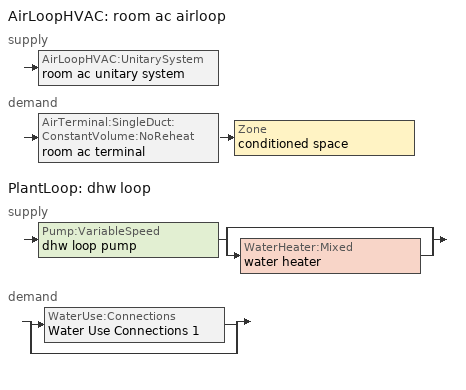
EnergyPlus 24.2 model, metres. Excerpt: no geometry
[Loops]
AirLoopHVAC 'room ac airloop'
 supply: AirLoopHVAC:UnitarySystem 'room ac unitary system'
 demand: AirTerminal:SingleDuct:ConstantVolume:NoReheat 'room ac terminal' > Zone 'conditioned space'
PlantLoop 'dhw loop'
 supply: Pump:VariableSpeed 'dhw loop pump' > split
  | bypass
  | WaterHeater:Mixed 'water heater'
 demand: split
  | WaterUse:Connections 'Water Use Connections 1'
  | bypass
[ZoneControl:Thermostat]
conditioned space Thermostat: Zone or ZoneList=conditioned space; Control Type Schedule=conditioned space Thermostat Schedule; Control 1=conditioned space temperature setpoint; Temperature Difference Between Cutout And Setpoint {deltaC}=0
[ThermostatSetpoint:DualSetpoint]
conditioned space temperature setpoint: Heating Setpoint Temperature Schedule=heating setpoint; Cooling Setpoint Temperature Schedule=cooling setpoint
[ZoneHVAC:IdealLoadsAirSystem]
ideal air system: Maximum Heating Supply Air Temperature {C}=50; Minimum Cooling Supply Air Temperature {C}=10; Maximum Heating Supply Air Humidity Ratio {kgWater/kgDryAir}=0.015; Minimum Cooling Supply Air Humidity Ratio {kgWater/kgDryAir}=0.01; Heating Limit=LimitCapacity; Maximum Sensible Heating Capacity {W}=0; Cooling Limit=NoLimit; Dehumidification Control Type=None; Humidification Control Type=None
[AirTerminal:SingleDuct:ConstantVolume:NoReheat]
room ac terminal: Availability Schedule=Always On Discrete; Maximum Air Flow Rate {m3/s}=0.0297327
[ZoneHVAC:Baseboard:Convective:Electric]
electric baseboard: Availability Schedule=Always On Discrete; Heating Design Capacity {W}=711.577; Efficiency=1
[Zone equipment]
conditioned space: ideal air system, room ac terminal, electric baseboard
[AirLoopHVAC]
room ac airloop: Design Supply Air Flow Rate {m3/s}=0.0297327; Design Return Air Flow Fraction of Supply Air Flow=1
[Sizing:System]
room ac airloop: Type of Load to Size On=Sensible; Design Outdoor Air Flow Rate {m3/s}=Autosize; Central Heating Maximum System Air Flow Ratio=0.3; Preheat Design Temperature {C}=7; Preheat Design Humidity Ratio {kgWater/kgDryAir}=0.008; Precool Design Temperature {C}=12.8; Precool Design Humidity Ratio {kgWater/kgDryAir}=0.008; Central Cooling Design Supply Air Temperature {C}=12.8; Central Heating Design Supply Air Temperature {C}=16.7; Type of Zone Sum to Use=NonCoincident; 100% Outdoor Air in Cooling=Yes; 100% Outdoor Air in Heating=Yes; Central Cooling Design Supply Air Humidity Ratio {kgWater/kgDryAir}=0.0085; Central Heating Design Supply Air Humidity Ratio {kgWater/kgDryAir}=0.008; Cooling Supply Air Flow Rate Method=DesignDay; Cooling Supply Air Flow Rate {m3/s}=0; Cooling Supply Air Flow Rate Per Floor Area {m3/s-m2}=0.00996765; Cooling Fraction of Autosized Cooling Supply Air Flow Rate=1; Cooling Supply Air Flow Rate Per Unit Cooling Capacity {m3/s-W}=3.94755e-05; Heating Supply Air Flow Rate Method=DesignDay; Heating Supply Air Flow Rate {m3/s}=0; Heating Supply Air Flow Rate Per Floor Area {m3/s-m2}=0.00996765; Heating Fraction of Autosized Heating Supply Air Flow Rate=1; Heating Fraction of Autosized Cooling Supply Air Flow Rate=1; Heating Supply Air Flow Rate Per Unit Heating Capacity {m3/s-W}=3.15882e-05; System Outdoor Air Method=ZoneSum; Zone Maximum Outdoor Air Fraction=1; Cooling Design Capacity Method=CoolingDesignCapacity; Cooling Design Capacity {W}=Autosize; Cooling Design Capacity Per Floor Area {W/m2}=234.7; Fraction of Autosized Cooling Design Capacity=1; Heating Design Capacity Method=HeatingDesignCapacity; Heating Design Capacity {W}=Autosize; Heating Design Capacity Per Floor Area {W/m2}=157; Fraction of Autosized Heating Design Capacity=1; Central Cooling Capacity Control Method=OnOff; Occupant Diversity=Autosize
[AirLoopHVAC:UnitarySystem]
room ac unitary system: Control Type=Load; Controlling Zone or Thermostat Location=conditioned space; Dehumidification Control Type=None; Availability Schedule=Always On Discrete; Supply Fan=room ac supply fan; Fan Placement=BlowThrough; Supply Air Fan Operating Mode Schedule=room ac auto fan schedule; DX Heating Coil Sizing Ratio=1; Cooling Coil=room ac clg coil; Use DOAS DX Cooling Coil=No; Minimum Supply Air Temperature {C}=2; Latent Load Control=SensibleOnlyLoadControl; Cooling Supply Air Flow Rate Method=SupplyAirFlowRate; Cooling Supply Air Flow Rate {m3/s}=0.0297327; Heating Supply Air Flow Rate Method=None; No Load Supply Air Flow Rate Method=SupplyAirFlowRate; No Load Supply Air Flow Rate {m3/s}=0; No Load Supply Air Flow Rate Control Set To Low Speed=Yes; Maximum Supply Air Temperature {C}=48.8889; Maximum Outdoor Dry-Bulb Temperature for Supplemental Heater Operation {C}=21; Ancillary On-Cycle Electric Power {W}=0; Ancillary Off-Cycle Electric Power {W}=0
[Fan:SystemModel]
room ac supply fan: Availability Schedule=Always On Discrete; Design Maximum Air Flow Rate {m3/s}=0.0297327; Speed Control Method=Discrete; Electric Power Minimum Flow Rate Fraction=0.2; Design Pressure Rise {Pa}=500; Motor Efficiency=1; Motor In Air Stream Fraction=1; Design Electric Power Consumption {W}=Autosize; Design Power Sizing Method=PowerPerFlow; Electric Power Per Unit Flow Rate {W/(m3/s)}=1e-06; Electric Power Per Unit Flow Rate Per Unit Pressure {W/((m3/s)-Pa)}=1.66667; Fan Total Efficiency=0.7; Motor Loss Radiative Fraction=0; Number of Speeds=1; Speed Flow Fraction 1=1; Speed Electric Power Fraction 1=1
[Coil:Cooling:DX:SingleSpeed]
room ac clg coil: Availability Schedule=Always On Discrete; Gross Rated Total Cooling Capacity {W}=711.577; Gross Rated Sensible Heat Ratio=0.65; Gross Rated Cooling COP {W/W}=2.84366; Rated Air Flow Rate {m3/s}=0.0297931; Rated Evaporator Fan Power Per Volume Flow Rate 2017 {W/(m3/s)}=773.3; Rated Evaporator Fan Power Per Volume Flow Rate 2023 {W/(m3/s)}=934.4; Total Cooling Capacity Function of Temperature Curve=Cool-CAP-fT1; Total Cooling Capacity Function of Flow Fraction Curve=Cool-CAP-fFF1; Energy Input Ratio Function of Temperature Curve=Cool-EIR-fT1; Energy Input Ratio Function of Flow Fraction Curve=Cool-EIR-fFF1; Part Load Fraction Correlation Curve=Cool-PLF-fPLR1; Minimum Outdoor Dry-Bulb Temperature for Compressor Operation {C}=-25; Nominal Time for Condensate Removal to Begin {s}=1000; Ratio of Initial Moisture Evaporation Rate and Steady State Latent Capacity=1.5; Maximum Cycling Rate {cycles/hr}=3; Latent Capacity Time Constant {s}=45; Condenser Type=AirCooled; Evaporative Condenser Effectiveness=0.9; Evaporative Condenser Air Flow Rate {m3/s}=Autosize; Evaporative Condenser Pump Rated Power Consumption {W}=Autosize; Crankcase Heater Capacity {W}=0; Maximum Outdoor Dry-Bulb Temperature for Crankcase Heater Operation {C}=10; Basin Heater Capacity {W/K}=0; Basin Heater Setpoint Temperature {C}=2
[PlantLoop]
dhw loop: Fluid Type=Water; Plant Equipment Operation Scheme=dhw loop Operation Schemes; Maximum Loop Temperature {C}=100; Minimum Loop Temperature {C}=0; Maximum Loop Flow Rate {m3/s}=0.01; Minimum Loop Flow Rate {m3/s}=0; Plant Loop Volume {m3}=0.003; Load Distribution Scheme=Optimal; Plant Loop Demand Calculation Scheme=SingleSetpoint; Common Pipe Simulation=None
[Sizing:Plant]
dhw loop: Loop Type=Heating; Design Loop Exit Temperature {C}=52.6667; Loop Design Temperature Difference {deltaC}=5.55556; Sizing Option=NonCoincident; Zone Timesteps in Averaging Window=1; Coincident Sizing Factor Mode=None
[Pump:VariableSpeed]
dhw loop pump: Design Maximum Flow Rate {m3/s}=0.01; Design Pump Head {Pa}=1; Design Power Consumption {W}=0; Motor Efficiency=0.85; Fraction of Motor Inefficiencies to Fluid Stream=0; Coefficient 1 of the Part Load Performance Curve=0; Coefficient 2 of the Part Load Performance Curve=1; Coefficient 3 of the Part Load Performance Curve=0; Coefficient 4 of the Part Load Performance Curve=0; Design Minimum Flow Rate {m3/s}=0; Pump Control Type=Intermittent; Skin Loss Radiative Fraction=0.5; Design Power Sizing Method=PowerPerFlowPerPressure; Design Electric Power per Unit Flow Rate {W/(m3/s)}=348701.1; Design Shaft Power per Unit Flow Rate per Unit Head {W/((m3/s)-Pa)}=1.28205; Design Minimum Flow Rate Fraction=0
[WaterHeater:Mixed]
water heater: Tank Volume {m3}=0.102206; Setpoint Temperature Schedule=water heater setpoint; Deadband Temperature Difference {deltaC}=2; Maximum Temperature Limit {C}=99; Heater Control Type=Cycle; Heater Maximum Capacity {W}=2499.9; Heater Minimum Capacity {W}=0; Heater Ignition Minimum Flow Rate {m3/s}=0; Heater Ignition Delay {s}=0; Heater Fuel Type=Electricity; Heater Thermal Efficiency=1; Off Cycle Parasitic Fuel Consumption Rate {W}=0; Off Cycle Parasitic Fuel Type=Electricity; Off Cycle Parasitic Heat Fraction to Tank=0; On Cycle Parasitic Fuel Consumption Rate {W}=0; On Cycle Parasitic Fuel Type=Electricity; On Cycle Parasitic Heat Fraction to Tank=0; Ambient Temperature Indicator=Schedule; Ambient Temperature Schedule=other heated space; Off Cycle Loss Coefficient to Ambient Temperature {W/K}=1.16351; Off Cycle Loss Fraction to Zone=1; On Cycle Loss Coefficient to Ambient Temperature {W/K}=1.16351; On Cycle Loss Fraction to Zone=1; Use Side Effectiveness=1; Source Side Effectiveness=1; Use Side Design Flow Rate {m3/s}=Autosize; Source Side Design Flow Rate {m3/s}=Autosize; Indirect Water Heating Recovery Time {hr}=1.5; Source Side Flow Control Mode=IndirectHeatPrimarySetpoint
[WaterHeater:Sizing]
water heater: Design Mode=PeakDraw; Time Storage Can Meet Peak Draw {hr}=0.538503; Time for Tank Recovery {hr}=0; Nominal Tank Volume for Autosizing Plant Connections {m3}=1
[SetpointManager:Scheduled]
Setpoint Manager Scheduled 1: Control Variable=Temperature; Schedule=dhw temp
[WaterUse:Connections]
Water Use Connections 1: Drain Water Heat Exchanger Type=None; Drain Water Heat Exchanger Destination=Plant; Water Use Equipment Name 1=dhw fixtures; Water Use Equipment Name 2=dhw distribution waste; Water Use Equipment Name 3=clothes washer; Water Use Equipment Name 4=dishwasher
[WaterUse:Equipment] Peak Flow Rate {m3/s}=0
Name | Flow Rate Fraction Schedule | Target Temperature Schedule
dhw fixtures; dhw distribution waste | dhw fixtures schedule | mixed water temperature schedule
clothes washer | clothes washer schedule
dishwasher | dishwasher schedule
[PlantEquipmentOperationSchemes]
dhw loop Operation Schemes: Control Scheme Object Type 1=PlantEquipmentOperation:HeatingLoad; Control Scheme Name 1=dhw loop Heating Operation Scheme; Control Scheme Schedule Name 1=Always On Discrete
[PlantEquipmentOperation:HeatingLoad]
dhw loop Heating Operation Scheme: Load Range Lower Limit 1 {W}=0; Load Range Upper Limit 1 {W}=1000000000; Range Equipment List Name 1=dhw loop Heating Equipment List
[PlantEquipmentList]
dhw loop Heating Equipment List: WaterHeater:Mixed, water heater
[EnergyManagementSystem:InternalVariable]
room_ac_airloop_max_sup_fan_mfr: Internal Data Index Key=room ac supply fan; Internal Data Type=Fan Maximum Mass Flow Rate
[EnergyManagementSystem:Sensor]
Name | Output:Variable or Output:Meter Index Key | Output:Variable or Output:Meter
conditioned_space_clg_unmet_s | conditioned space | Zone Cooling Setpoint Not Met Time
conditioned_space_htg_unmet_s | conditioned space | Zone Heating Setpoint Not Met Time
cond_zone_temp | conditioned space | Zone Air Temperature
fridge_tin_s; tin_s; tin_s_1 | conditioned space | Zone Mean Air Temperature
ig_ee_conv_1 | clothes washer | Electric Equipment Convective Heating Energy
ig_ee_conv_3 | dishwasher | Electric Equipment Convective Heating Energy
ig_ee_rad_1 | clothes washer | Electric Equipment Radiant Heating Energy
ig_ee_rad_3 | dishwasher | Electric Equipment Radiant Heating Energy
room_ac_airloop_Fan_RTF_s | room ac supply fan | Fan Runtime Fraction
room_ac_clg_coil_s | room ac clg coil | Cooling Coil Total Cooling Energy
room_ac_supply_fan_s | room ac supply fan | Fan Electricity Energy
tout_s | conditioned space | Zone Outdoor Air Drybulb Temperature
water_heater_energy | water heater | Water Heater Electricity Rate
water_heater_off_cycle_parasitic | water heater | Water Heater Off Cycle Parasitic Electricity Rate
water_heater_on_cycle_parasitic | water heater | Water Heater On Cycle Parasitic Electricity Rate
win_s | conditioned space | Zone Air Humidity Ratio
[EnergyManagementSystem:Program]
unmet_hours_program: Set htg_unmet_hours = 0; Set clg_unmet_hours = 0; Set unit_htg_unmet_hours = 0; If ((DayOfYear >= 1) && (DayOfYear <= 365)); Set unit_htg_unmet_hours = unit_htg_unmet_hours + conditioned_space_htg_unmet_s; If unit_htg_unmet_hours > htg_unmet_hours; Set htg_unmet_hours = unit_htg_unmet_hours; EndIf; EndIf; Set unit_clg_unmet_hours = 0; If ((DayOfYear >= 1) && (DayOfYear <= 365)); Set unit_clg_unmet_hours = unit_clg_unmet_hours + conditioned_space_clg_unmet_s; If unit_clg_unmet_hours > clg_unmet_hours; Set clg_unmet_hours = unit_clg_unmet_hours; EndIf; EndIf
water_heater_EC_adj: If WarmupFlag == 0; Set dhw_e_cons = water_heater_energy + water_heater_on_cycle_parasitic + water_heater_off_cycle_parasitic; Set water_heater_ec_adj_act = 0.0 * dhw_e_cons / 1; EndIf
[EnergyManagementSystem:ProgramCallingManager]
component_loads_program_calling_manager: EndOfZoneTimestepAfterZoneReporting; component_loads_program
fridge_schedule_program_calling_manager: BeginZoneTimestepAfterInitHeatBalance; fridge_schedule_program
infil_program_calling_manager: BeginZoneTimestepAfterInitHeatBalance; infil_program
natural_vent_program_calling_manager: BeginZoneTimestepAfterInitHeatBalance; natural_vent_program
other_heated_space_Temperature_Program_calling_manager: EndOfSystemTimestepAfterHVACReporting; other_heated_space_Temperature_Program
room_ac_supply_fan_disaggregate_program_calling_manager: EndOfSystemTimestepBeforeHVACReporting; room_ac_supply_fan_disaggregate_program
total_airflows_program_calling_manager: EndOfZoneTimestepAfterZoneReporting; total_airflows_program
total_loads_program_calling_manager: EndOfZoneTimestepAfterZoneReporting; total_loads_program
unmet_hours_program_calling_manager: EndOfZoneTimestepBeforeZoneReporting; unmet_hours_program
water_heater_EC_adj_ProgramManager: EndOfSystemTimestepBeforeHVACReporting; water_heater_EC_adj
[EnergyManagementSystem:OutputVariable]
Name | EMS Variable | Type of Data in Variable | Update Frequency | EMS Program or Subroutine | Units
room ac supply fan disaggregate clg | room_ac_supply_fan_clg | Summed | SystemTimestep | room_ac_supply_fan_disaggregate_program | J
loads_htg_tot_peakload_outvar; loads_htg_tot_annual_outvar; loads_htg_tot_timeseries_outvar | loads_htg_tot | Summed | ZoneTimestep | total_loads_program | J
loads_clg_tot_peakload_outvar; loads_clg_tot_annual_outvar; loads_clg_tot_timeseries_outvar | loads_clg_tot | Summed | ZoneTimestep | total_loads_program | J
htg_unmet_hours_annual_outvar; htg_unmet_hours_timeseries_outvar | htg_unmet_hours | Summed | ZoneTimestep | unmet_hours_program | hr
clg_unmet_hours_annual_outvar; clg_unmet_hours_timeseries_outvar | clg_unmet_hours | Summed | ZoneTimestep | unmet_hours_program | hr
loads_htg_roofs_annual_outvar; loads_htg_roofs_timeseries_outvar | loads_htg_roofs | Summed | ZoneTimestep | component_loads_program | J
loads_htg_ceilings_annual_outvar; loads_htg_ceilings_timeseries_outvar | loads_htg_ceilings | Summed | ZoneTimestep | component_loads_program | J
loads_htg_walls_annual_outvar; loads_htg_walls_timeseries_outvar | loads_htg_walls | Summed | ZoneTimestep | component_loads_program | J
loads_htg_rim_joists_annual_outvar; loads_htg_rim_joists_timeseries_outvar | loads_htg_rim_joists | Summed | ZoneTimestep | component_loads_program | J
loads_htg_foundation_walls_annual_outvar; loads_htg_foundation_walls_timeseries_outvar | loads_htg_foundation_walls | Summed | ZoneTimestep | component_loads_program | J
loads_htg_doors_annual_outvar; loads_htg_doors_timeseries_outvar | loads_htg_doors | Summed | ZoneTimestep | component_loads_program | J
loads_htg_windows_conduction_annual_outvar; loads_htg_windows_conduction_timeseries_outvar | loads_htg_windows_conduction | Summed | ZoneTimestep | component_loads_program | J
loads_htg_windows_solar_annual_outvar; loads_htg_windows_solar_timeseries_outvar | loads_htg_windows_solar | Summed | ZoneTimestep | component_loads_program | J
loads_htg_skylights_conduction_annual_outvar; loads_htg_skylights_conduction_timeseries_outvar | loads_htg_skylights_conduction | Summed | ZoneTimestep | component_loads_program | J
loads_htg_skylights_solar_annual_outvar; loads_htg_skylights_solar_timeseries_outvar | loads_htg_skylights_solar | Summed | ZoneTimestep | component_loads_program | J
loads_htg_floors_annual_outvar; loads_htg_floors_timeseries_outvar | loads_htg_floors | Summed | ZoneTimestep | component_loads_program | J
loads_htg_slabs_annual_outvar; loads_htg_slabs_timeseries_outvar | loads_htg_slabs | Summed | ZoneTimestep | component_loads_program | J
loads_htg_internal_mass_annual_outvar; loads_htg_internal_mass_timeseries_outvar | loads_htg_internal_mass | Summed | ZoneTimestep | component_loads_program | J
loads_htg_infil_annual_outvar; loads_htg_infil_timeseries_outvar | loads_htg_infil | Summed | ZoneTimestep | component_loads_program | J
loads_htg_natvent_annual_outvar; loads_htg_natvent_timeseries_outvar | loads_htg_natvent | Summed | ZoneTimestep | component_loads_program | J
loads_htg_mechvent_annual_outvar; loads_htg_mechvent_timeseries_outvar | loads_htg_mechvent | Summed | ZoneTimestep | component_loads_program | J
loads_htg_whf_annual_outvar; loads_htg_whf_timeseries_outvar | loads_htg_whf | Summed | ZoneTimestep | component_loads_program | J
loads_htg_ducts_annual_outvar; loads_htg_ducts_timeseries_outvar | loads_htg_ducts | Summed | ZoneTimestep | component_loads_program | J
loads_htg_intgains_annual_outvar; loads_htg_intgains_timeseries_outvar | loads_htg_intgains | Summed | ZoneTimestep | component_loads_program | J
loads_htg_lighting_annual_outvar; loads_htg_lighting_timeseries_outvar | loads_htg_lighting | Summed | ZoneTimestep | component_loads_program | J
loads_clg_roofs_annual_outvar; loads_clg_roofs_timeseries_outvar | loads_clg_roofs | Summed | ZoneTimestep | component_loads_program | J
loads_clg_ceilings_annual_outvar; loads_clg_ceilings_timeseries_outvar | loads_clg_ceilings | Summed | ZoneTimestep | component_loads_program | J
loads_clg_walls_annual_outvar; loads_clg_walls_timeseries_outvar | loads_clg_walls | Summed | ZoneTimestep | component_loads_program | J
loads_clg_rim_joists_annual_outvar; loads_clg_rim_joists_timeseries_outvar | loads_clg_rim_joists | Summed | ZoneTimestep | component_loads_program | J
loads_clg_foundation_walls_annual_outvar; loads_clg_foundation_walls_timeseries_outvar | loads_clg_foundation_walls | Summed | ZoneTimestep | component_loads_program | J
loads_clg_doors_annual_outvar; loads_clg_doors_timeseries_outvar | loads_clg_doors | Summed | ZoneTimestep | component_loads_program | J
loads_clg_windows_conduction_annual_outvar; loads_clg_windows_conduction_timeseries_outvar | loads_clg_windows_conduction | Summed | ZoneTimestep | component_loads_program | J
loads_clg_windows_solar_annual_outvar; loads_clg_windows_solar_timeseries_outvar | loads_clg_windows_solar | Summed | ZoneTimestep | component_loads_program | J
loads_clg_skylights_conduction_annual_outvar; loads_clg_skylights_conduction_timeseries_outvar | loads_clg_skylights_conduction | Summed | ZoneTimestep | component_loads_program | J
loads_clg_skylights_solar_annual_outvar; loads_clg_skylights_solar_timeseries_outvar | loads_clg_skylights_solar | Summed | ZoneTimestep | component_loads_program | J
loads_clg_floors_annual_outvar; loads_clg_floors_timeseries_outvar | loads_clg_floors | Summed | ZoneTimestep | component_loads_program | J
loads_clg_slabs_annual_outvar; loads_clg_slabs_timeseries_outvar | loads_clg_slabs | Summed | ZoneTimestep | component_loads_program | J
loads_clg_internal_mass_annual_outvar; loads_clg_internal_mass_timeseries_outvar | loads_clg_internal_mass | Summed | ZoneTimestep | component_loads_program | J
loads_clg_infil_annual_outvar; loads_clg_infil_timeseries_outvar | loads_clg_infil | Summed | ZoneTimestep | component_loads_program | J
loads_clg_natvent_annual_outvar; loads_clg_natvent_timeseries_outvar | loads_clg_natvent | Summed | ZoneTimestep | component_loads_program | J
loads_clg_mechvent_annual_outvar; loads_clg_mechvent_timeseries_outvar | loads_clg_mechvent | Summed | ZoneTimestep | component_loads_program | J
loads_clg_whf_annual_outvar; loads_clg_whf_timeseries_outvar | loads_clg_whf | Summed | ZoneTimestep | component_loads_program | J
loads_clg_ducts_annual_outvar; loads_clg_ducts_timeseries_outvar | loads_clg_ducts | Summed | ZoneTimestep | component_loads_program | J
loads_clg_intgains_annual_outvar; loads_clg_intgains_timeseries_outvar | loads_clg_intgains | Summed | ZoneTimestep | component_loads_program | J
loads_clg_lighting_annual_outvar; loads_clg_lighting_timeseries_outvar | loads_clg_lighting | Summed | ZoneTimestep | component_loads_program | J
total_infil_flow_rate_timeseries_outvar | total_infil_flow_rate | Averaged | ZoneTimestep | total_airflows_program | m^3/s
total_mechvent_flow_rate_timeseries_outvar | total_mechvent_flow_rate | Averaged | ZoneTimestep | total_airflows_program | m^3/s
total_natvent_flow_rate_timeseries_outvar | total_natvent_flow_rate | Averaged | ZoneTimestep | total_airflows_program | m^3/s
total_whf_flow_rate_timeseries_outvar | total_whf_flow_rate | Averaged | ZoneTimestep | total_airflows_program | m^3/s
[Schedule:Day:Interval]
clothes washer schedule day 1; clothes washer schedule default day; dishwasher schedule day 1; dishwasher schedule default day; heating setpoint default day; cooling setpoint default day; dhw fixtures schedule day 1; dhw fixtures schedule default day: No, 24:00, 0
heating setpoint day: No, 02:00, 9.44444, 04:00, 12.7778, 12:00, 9.44444, 17:00, 12.7778, 24:00, 9.44444
heating setpoint day 1: No, 02:00, 9.44444, 17:00, 12.7778, 24:00, 9.44444
cooling setpoint day: No, 03:00, 21.1111, 18:00, 22.2222, 24:00, 21.1111
[Schedule:Week:Daily]
clothes washer schedule Week Rule - Jan1-Dec31: clothes washer schedule day 1, clothes washer schedule day 1, clothes washer schedule day 1, clothes washer schedule day 1, clothes washer schedule day 1, clothes washer schedule day 1, clothes washer schedule day 1, clothes washer schedule default day, clothes washer schedule default day, clothes washer schedule default day, clothes washer schedule default day, clothes washer schedule default day
dishwasher schedule Week Rule - Jan1-Dec31: dishwasher schedule day 1, dishwasher schedule day 1, dishwasher schedule day 1, dishwasher schedule day 1, dishwasher schedule day 1, dishwasher schedule day 1, dishwasher schedule day 1, dishwasher schedule default day, dishwasher schedule default day, dishwasher schedule default day, dishwasher schedule default day, dishwasher schedule default day
heating setpoint Week Rule - Jan1-Jan6: heating setpoint day, heating setpoint day, heating setpoint day, heating setpoint day, heating setpoint day, heating setpoint day, heating setpoint day 1, heating setpoint default day, heating setpoint default day, heating setpoint default day, heating setpoint default day, heating setpoint default day
heating setpoint Week Rule - Jan7-Dec31: heating setpoint day 1, heating setpoint day, heating setpoint day, heating setpoint day, heating setpoint day, heating setpoint day, heating setpoint day 1, heating setpoint default day, heating setpoint default day, heating setpoint default day, heating setpoint default day, heating setpoint default day
cooling setpoint Week Rule - Jan1-Dec31: cooling setpoint day, cooling setpoint day, cooling setpoint day, cooling setpoint day, cooling setpoint day, cooling setpoint day, cooling setpoint day, cooling setpoint default day, cooling setpoint default day, cooling setpoint default day, cooling setpoint default day, cooling setpoint default day
dhw fixtures schedule Week Rule - Jan1-Dec31: dhw fixtures schedule day 1, dhw fixtures schedule day 1, dhw fixtures schedule day 1, dhw fixtures schedule day 1, dhw fixtures schedule day 1, dhw fixtures schedule day 1, dhw fixtures schedule day 1, dhw fixtures schedule default day, dhw fixtures schedule default day, dhw fixtures schedule default day, dhw fixtures schedule default day, dhw fixtures schedule default day
[Schedule:Year]
clothes washer schedule: clothes washer schedule Week Rule - Jan1-Dec31, 1, 1, 12, 31
dishwasher schedule: dishwasher schedule Week Rule - Jan1-Dec31, 1, 1, 12, 31
heating setpoint: heating setpoint Week Rule - Jan1-Jan6, 1, 1, 1, 6, heating setpoint Week Rule - Jan7-Dec31, 1, 7, 12, 31
cooling setpoint: cooling setpoint Week Rule - Jan1-Dec31, 1, 1, 12, 31
dhw fixtures schedule: dhw fixtures schedule Week Rule - Jan1-Dec31, 1, 1, 12, 31
[Schedule:Constant]
Name | Hourly Value
Always On Discrete | 1
dhw temp; water heater setpoint | 52.6667
mixed water temperature schedule | 40.5556
other heated space; room ac auto fan schedule | 0
[Schedule:Compact]
conditioned space Thermostat Schedule: Through: 12/31, For: AllDays, Until: 24:00, 4
[Curve:Biquadratic] Minimum Value of x {BasedOnField A2}=-100; Maximum Value of x {BasedOnField A2}=100; Minimum Value of y {BasedOnField A3}=-100; Maximum Value of y {BasedOnField A3}=100
Name | Coefficient1 Constant | Coefficient2 x | Coefficient3 x**2 | Coefficient4 y | Coefficient5 y**2 | Coefficient6 x*y
Cool-CAP-fT1 | 1.55736 | -0.0744482 | 0.0030986 | 0.00145958 | -4.1148e-05 | -0.000426714
Cool-EIR-fT1 | -0.350448 | 0.11681 | -0.00339951 | -0.00122609 | 0.000600809 | -0.000466884
[Curve:Quadratic] Coefficient3 x**2=0; Minimum Value of x {BasedOnField A2}=0
Name | Coefficient1 Constant | Coefficient2 x | Maximum Value of x {BasedOnField A2} | Minimum Curve Output {BasedOnField A3} | Maximum Curve Output {BasedOnField A3}
Cool-CAP-fFF1; Cool-EIR-fFF1 | 1 | 0 | 2 | 0 | 2
Cool-PLF-fPLR1 | 0.78 | 0.22 | 1 | 0.7 | 1
